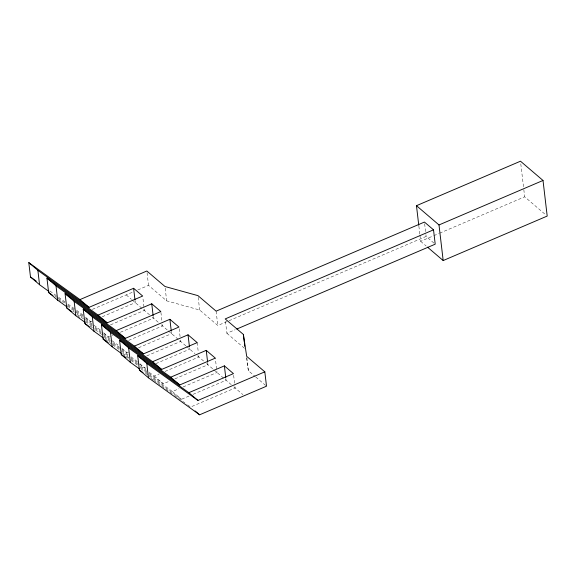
<?xml version="1.0" encoding="UTF-8"?>
<svg xmlns="http://www.w3.org/2000/svg" width="576" height="576" viewBox="0 0 576 576"><rect width="100%" height="100%" fill="white"/><g stroke="black" fill="none" stroke-linecap="round" stroke-linejoin="round"><path stroke-width="0.43" stroke-dasharray="2.88 2.16" d="M92.383 309.37L132.833 292.068M137.794 289.951L148.529 285.358L166.666 300.859L199.663 310.01L217.807 325.512L426.125 236.419L433.915 243.072M85.673 318.067L90.72 321.71L94.025 320.299M102.276 316.771L135.295 302.645L135.101 300.96M110.52 324.871L144.367 310.399L142.877 297.727M103.81 333.569L108.857 337.212L112.982 335.448M120.413 332.273L153.432 318.154L153.238 316.462M128.657 340.38L162.504 325.901L162.108 322.524M121.954 349.07L126.994 352.721L129.47 351.655M138.55 347.774L171.576 333.655L171.374 331.963M146.794 355.882L180.641 341.402L180.245 338.026M419.918 235.066L420.653 241.301L433.037 236.002M433.858 235.649L438.811 233.532M439.639 233.179L524.664 196.812L545.832 214.906M139.385 364.068L145.152 368.237L147.629 367.178M155.88 363.643L189.727 349.171L189.432 346.637M225.504 321.451L226.894 333.281L235.159 329.738M149.242 372.391L154.282 376.042L159.235 373.925M165.017 371.448L198.864 356.976L198.662 355.284M148.939 373.37L163.354 383.789L169.128 381.319M174.91 378.85L207.929 364.73L207.734 363.038M149.364 374.868L172.418 391.543L179.028 388.721M183.154 386.957L217.001 372.478L215.316 358.121M149.062 375.847L181.49 399.298L189.749 395.762M193.046 394.351L226.066 380.232L225.871 378.54M49.946 291.031L57.874 296.762M58.594 297.288L65.074 301.975M67.961 304.063L75.888 309.794M76.608 310.313L82.944 315.065M54.691 295.661L57.571 297.742M58.291 298.267L64.778 302.954M67.658 305.035L75.586 310.766M76.306 311.292L82.793 315.979M58.716 299.765L63.036 302.89M67.363 306.014L75.29 311.746M76.01 312.271L82.49 316.958M85.378 319.039L93.305 324.77M94.025 325.296L101.081 330.574M72.828 311.162L74.268 312.206M77.148 314.287L85.075 320.018M85.795 320.544L92.282 325.231M95.162 327.312L100.93 331.481M77.573 315.785L81.173 318.391M85.5 321.516L91.987 326.21M94.867 328.291L102.794 334.022M103.514 334.548L111.442 340.279M112.162 340.798L117.929 344.966M90.245 326.146L92.405 327.708M95.292 329.789L103.212 335.52M103.939 336.046L110.419 340.733M113.306 342.821L121.234 348.552M104.357 337.543L110.124 341.712M113.004 343.793L120.931 349.524M121.651 350.05L128.138 354.737M131.018 356.825L137.362 361.577M105.516 339.574L112.003 344.268M112.723 344.786L120.65 350.518M121.37 351.043L127.858 355.73M130.738 357.811L138.665 363.542M122.573 353.117L130.5 358.848M131.227 359.366L137.707 364.054M140.594 366.142L146.354 370.31M122.998 354.614L125.158 356.177M125.878 356.695L130.205 359.82M130.925 360.346L137.412 365.033M140.292 367.121L148.219 372.852M140.717 368.618L148.644 374.35M145.462 373.241L148.342 375.329M150.926 378.389L153.086 379.951M153.806 380.47L161.014 385.682M161.734 386.201L173.988 395.064M174.708 395.582L181.915 400.795M182.635 401.314L186.955 404.438M187.675 404.964L190.562 407.045L235.138 387.979L234.936 386.294M420.653 241.301L426.118 245.966M226.894 333.281L245.059 348.804M246.384 357.559L248.371 370.692L255.089 376.43M255.758 377.006L266.508 386.194M126.23 294.898L131.407 299.326M132.055 299.88L149.551 314.827M152.143 317.045L158.616 322.582M161.208 324.792L167.688 330.329M168.336 330.883L185.832 345.845M186.487 346.399L194.947 353.628M197.554 355.86L204.041 361.404M206.633 363.622L213.113 369.158M213.761 369.713L231.25 384.66M233.842 386.878L242.914 394.625M85.536 317.282L90.72 321.71M103.673 332.784L108.857 337.212M121.817 348.286L126.994 352.721M139.961 363.794L145.152 368.237M154.282 376.042L163.354 383.789M172.418 391.543L181.49 399.298M520.798 163.872L523.728 188.798M523.829 189.691L524.664 196.812M424.642 223.747L425.83 233.885M425.93 234.727L426.125 236.419M418.874 226.159L419.818 234.173M246.881 358.02L248.371 370.692M233.647 375.314L234.842 385.445M216.115 311.155L217.807 325.512M198.18 297.338L199.663 310.01M197.172 342.619L198.266 351.907M179.158 328.738L180.144 337.183M165.182 288.187L166.666 300.859M160.92 312.386L162.007 321.682M147.046 272.686L148.529 285.358"/><path stroke-width="0.86" d="M48.924 291.492L39.557 284.717L30.485 276.962L28.8 262.606L79.963 299.599L146.844 271.001L164.981 286.502L197.978 295.646L216.115 311.155L424.44 222.062L433.526 229.824L435.211 244.181L236.808 329.033M28.8 262.606L37.872 270.36L89.035 307.354L133.61 288.288L142.682 296.042L98.1 315.101L46.937 278.107L48.622 292.471L57.694 300.218L67.061 306.994M46.937 278.107L56.009 285.862L107.172 322.855L151.747 303.79L160.819 311.544L116.237 330.61L65.074 293.609L66.766 307.973L75.83 315.72L85.198 322.495M418.766 225.274L416.47 205.69L520.481 161.201L543.017 180.461L547.2 216.072L443.182 260.554L427.478 247.133M65.074 293.609L74.146 301.363L125.309 338.357L169.884 319.291L178.956 327.046L134.381 346.111L83.218 309.118L84.902 323.474L93.989 331.243L103.356 338.011M416.47 205.69L438.998 224.95L543.017 180.461M83.218 309.118L92.304 316.879L143.467 353.873L188.042 334.814L197.172 342.619L152.597 361.685L101.434 324.684L103.118 339.048L112.19 346.795L121.558 353.57M433.526 229.824L225.202 318.917L243.374 334.447L246.686 356.335L264.823 371.837L266.508 386.194L199.627 414.799L148.464 377.806L139.399 370.051L137.707 355.694L188.87 392.688L197.942 400.435L264.823 371.837M101.434 324.684L110.506 332.438L161.669 369.432L206.244 350.366L215.316 358.121L170.734 377.186L119.57 340.186L121.255 354.55L130.327 362.297L139.694 369.072M119.57 340.186L128.642 347.94L179.806 384.934L224.381 365.868L233.453 373.622L188.87 392.688M30.485 276.962L36.252 281.131M48.622 292.471L52.949 295.596M137.707 355.694L146.779 363.442L197.942 400.435M66.766 307.973L71.806 311.616M84.902 323.474L89.222 326.599M103.118 339.048L108.166 342.691M121.255 354.55L125.582 357.674M139.399 370.051L142.999 372.658M79.963 299.599L89.035 307.354M98.1 315.101L107.172 322.855M116.237 330.61L125.309 338.357M134.381 346.111L143.467 353.873M152.597 361.685L161.669 369.432M170.734 377.186L179.806 384.934M195.091 410.918L199.627 414.799M438.998 224.95L443.182 260.554M243.374 334.447L244.267 342.05M244.469 343.742L244.764 346.27M224.381 365.868L225.77 377.698M206.244 350.366L207.634 362.196M188.042 334.814L189.432 346.637M169.884 319.291L171.274 331.121M151.747 303.79L153.137 315.619M146.779 363.442L148.464 377.806M133.61 288.288L135 300.11M128.642 347.94L130.327 362.297M110.506 332.438L112.19 346.795M92.304 316.879L93.989 331.243M74.146 301.363L75.83 315.72M56.009 285.862L57.694 300.218M37.872 270.36L39.557 284.717"/></g></svg>
